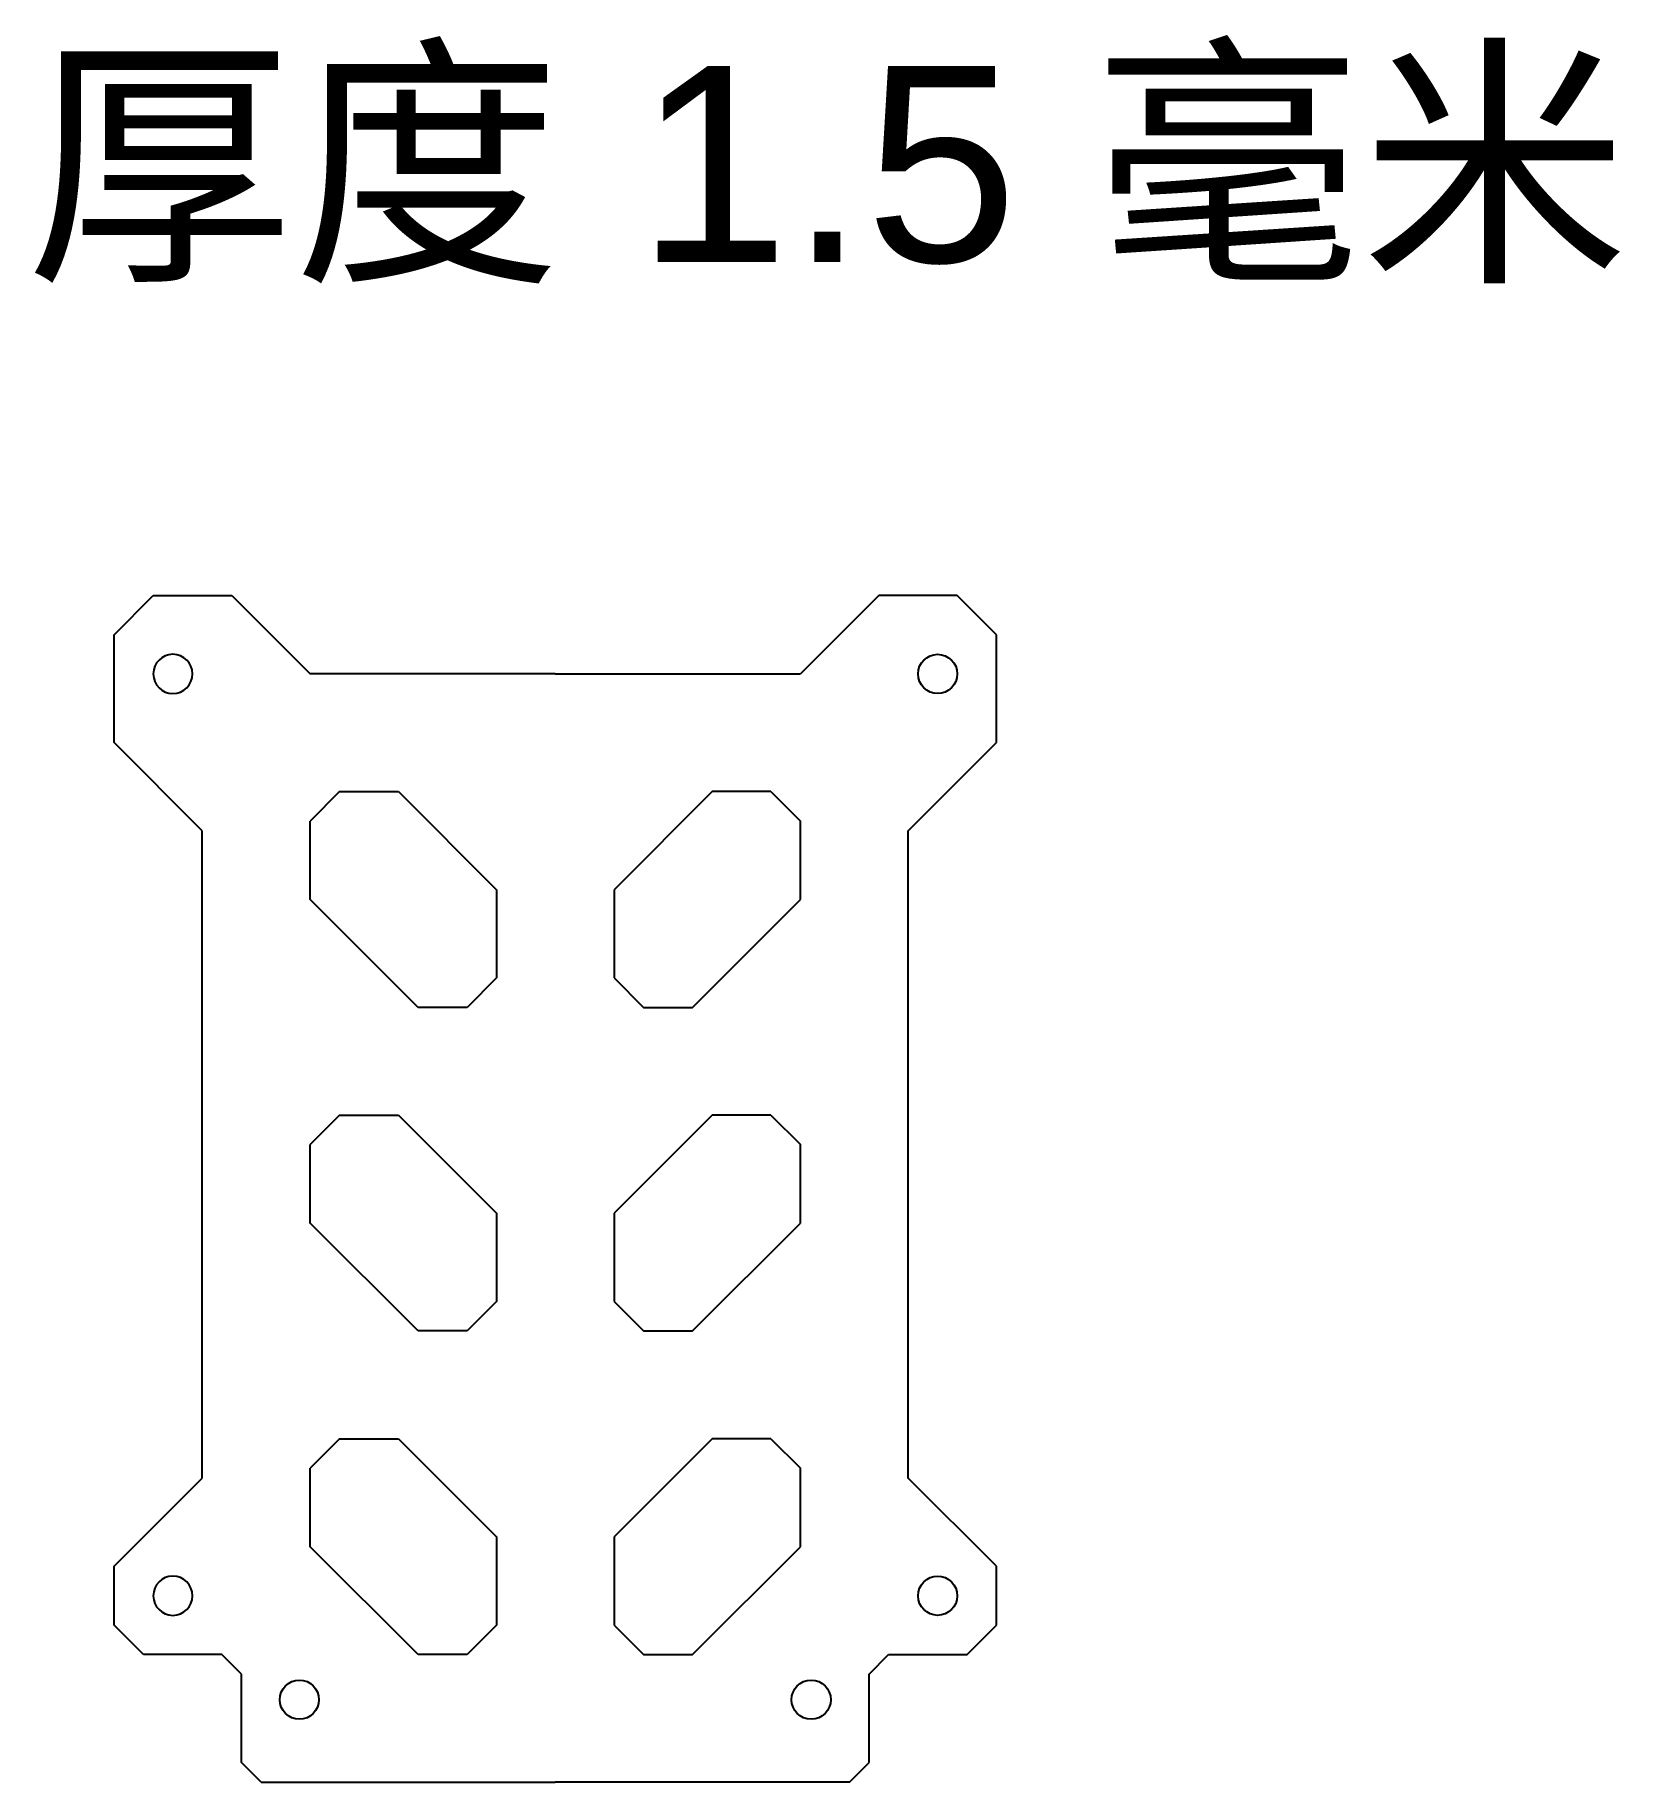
# Model space of a CAD drawing. Header units: inches. Extents: x -26.5 to 54.3, y -33 to 56.1.
import ezdxf

# ---------------------------------------------------------------- set-up
doc = ezdxf.new("R2010")
doc.units = ezdxf.units.IN
doc.header["$MEASUREMENT"] = 0
doc.layers.add('Top', color=150, linetype='Continuous')
doc.styles.get("Standard").update_dxf_attribs({"font": 'arial.ttf'})

msp = doc.modelspace()

# ---------------------------------------------------------------- linework, layer by layer
at = {"layer": 'Top'}
for p, q in [((-22.5, 25.5), (-20.5, 27.5)), ((-20.5, 27.5), (-16.5, 27.5)), ((-16.5, 27.5), (-12.5, 23.5)), ((16.5, 27.5), (12.5, 23.5)), ((20.5, 27.5), (16.5, 27.5)), ((22.5, 25.5), (20.5, 27.5)), ((-22.5, 20), (-22.5, 25.5)), ((22.5, 20), (22.5, 25.5)), ((0, 23.5), (-12.5, 23.5)), ((0, 23.5), (12.5, 23.5)), ((-18, 15.5), (-22.5, 20)), ((18, 15.5), (22.5, 20)), ((-11, 17.5), (-12.5, 16)), ((-11, 17.5), (-8, 17.5)), ((-8, 17.5), (-3, 12.5)), ((8, 17.5), (3, 12.5)), ((11, 17.5), (8, 17.5)), ((11, 17.5), (12.5, 16)), ((-18, -17.5), (-18, 15.5)), ((-12.5, 12), (-12.5, 16)), ((12.5, 12), (12.5, 16)), ((18, -17.5), (18, 15.5)), ((-3, 12.5), (-3, 8)), ((3, 12.5), (3, 8)), ((-7, 6.5), (-12.5, 12)), ((7, 6.5), (12.5, 12)), ((-3, 8), (-4.5, 6.5)), ((3, 8), (4.5, 6.5)), ((-4.5, 6.5), (-7, 6.5)), ((4.5, 6.5), (7, 6.5)), ((-11, 1), (-12.5, -0.5)), ((-11, 1), (-8, 1)), ((-8, 1), (-3, -4)), ((8, 1), (3, -4)), ((11, 1), (8, 1)), ((11, 1), (12.5, -0.5)), ((-12.5, -4.5), (-12.5, -0.5)), ((12.5, -4.5), (12.5, -0.5)), ((-3, -4), (-3, -8.5)), ((3, -4), (3, -8.5)), ((-7, -10), (-12.5, -4.5)), ((7, -10), (12.5, -4.5)), ((-3, -8.5), (-4.5, -10)), ((3, -8.5), (4.5, -10)), ((-4.5, -10), (-7, -10)), ((4.5, -10), (7, -10)), ((-11, -15.5), (-12.5, -17)), ((-11, -15.5), (-8, -15.5)), ((-8, -15.5), (-3, -20.5)), ((8, -15.5), (3, -20.5)), ((11, -15.5), (8, -15.5)), ((11, -15.5), (12.5, -17)), ((-22.5, -22), (-18, -17.5)), ((-12.5, -21), (-12.5, -17)), ((12.5, -21), (12.5, -17)), ((22.5, -22), (18, -17.5)), ((-7, -26.5), (-12.5, -21)), ((-3, -20.5), (-3, -25)), ((3, -20.5), (3, -25)), ((7, -26.5), (12.5, -21)), ((-22.5, -25), (-22.5, -22)), ((22.5, -25), (22.5, -22)), ((-21, -26.5), (-22.5, -25)), ((-3, -25), (-4.5, -26.5)), ((3, -25), (4.5, -26.5)), ((21, -26.5), (22.5, -25)), ((-17, -26.5), (-21, -26.5)), ((-16, -27.5), (-17, -26.5)), ((-4.5, -26.5), (-7, -26.5)), ((4.5, -26.5), (7, -26.5)), ((16, -27.5), (17, -26.5)), ((17, -26.5), (21, -26.5)), ((-16, -32), (-16, -27.5)), ((16, -32), (16, -27.5)), ((-15, -33), (-16, -32)), ((15, -33), (16, -32)), ((-15, -33), (0, -33)), ((15, -33), (0, -33))]:
    msp.add_line(p, q, dxfattribs=at)
for points in [[(-20.5, 23.5, 1), (-18.5, 23.5, 1)], [(20.5, 23.5, -1), (18.5, 23.5, -1)], [(-20.5, -23.5, 1), (-18.5, -23.5, 1)], [(20.5, -23.5, -1), (18.5, -23.5, -1)]]:
    msp.add_lwpolyline(points, format="xyb", close=True, dxfattribs=at)
for centre in [(-13.05, -28.8), (13.05, -28.8)]:
    msp.add_circle(centre, 1, dxfattribs=at)

# ---------------------------------------------------------------- texts
at = {"layer": 'Top', "insert": (-27, 54.5), "char_height": 10, "attachment_point": 1}
msp.add_mtext_dynamic_manual_height_columns('{\\fSimSun|b0|i0|c134|p2;厚度} 1.5 {\\fSimSun|b0|i0|c134|p2;毫米}', width=133.5, gutter_width=1, heights=[0], dxfattribs=at)

doc.saveas('drawing.dxf')
